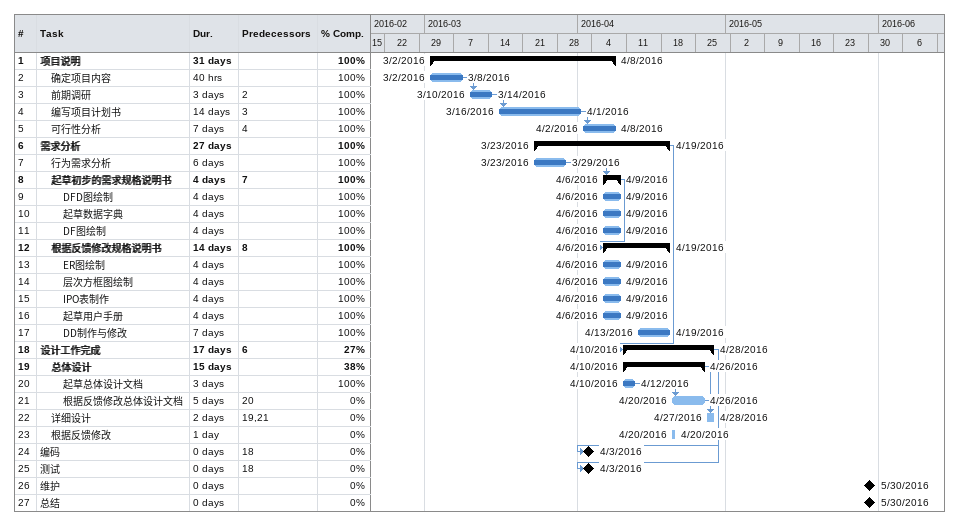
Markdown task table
| ID | Level | Task | Duration | Start | Finish | Predecessors | % complete |
|---|---|---|---|---|---|---|---|
| 1 | 1 | **项目说明** | 31d | 2016-03-02 | 2016-04-08 |  | 100 |
| 2 | 2 | 确定项目内容 | 40h | 2016-03-02 | 2016-03-08 |  | 100 |
| 3 | 2 | 前期调研 | 3d | 2016-03-10 | 2016-03-14 | 2 | 100 |
| 4 | 2 | 编写项目计划书 | 14d | 2016-03-16 | 2016-04-01 | 3 | 100 |
| 5 | 2 | 可行性分析 | 7d | 2016-04-02 | 2016-04-08 | 4 | 100 |
| 6 | 1 | **需求分析** | 27d | 2016-03-23 | 2016-04-19 |  | 100 |
| 7 | 2 | 行为需求分析 | 6d | 2016-03-23 | 2016-03-29 |  | 100 |
| 8 | 2 | **起草初步的需求规格说明书** | 4d | 2016-04-06 | 2016-04-09 | 7 | 100 |
| 9 | 3 | DFD图绘制 | 4d | 2016-04-06 | 2016-04-09 |  | 100 |
| 10 | 3 | 起草数据字典 | 4d | 2016-04-06 | 2016-04-09 |  | 100 |
| 11 | 3 | DF图绘制 | 4d | 2016-04-06 | 2016-04-09 |  | 100 |
| 12 | 2 | **根据反馈修改规格说明书** | 14d | 2016-04-06 | 2016-04-19 | 8 | 100 |
| 13 | 3 | ER图绘制 | 4d | 2016-04-06 | 2016-04-09 |  | 100 |
| 14 | 3 | 层次方框图绘制 | 4d | 2016-04-06 | 2016-04-09 |  | 100 |
| 15 | 3 | IPO表制作 | 4d | 2016-04-06 | 2016-04-09 |  | 100 |
| 16 | 3 | 起草用户手册 | 4d | 2016-04-06 | 2016-04-09 |  | 100 |
| 17 | 3 | DD制作与修改 | 7d | 2016-04-13 | 2016-04-19 |  | 100 |
| 18 | 1 | **设计工作完成** | 17d | 2016-04-10 | 2016-04-28 | 6 | 27 |
| 19 | 2 | **总体设计** | 15d | 2016-04-10 | 2016-04-26 |  | 38 |
| 20 | 3 | 起草总体设计文档 | 3d | 2016-04-10 | 2016-04-12 |  | 100 |
| 21 | 3 | 根据反馈修改总体设计文档 | 5d | 2016-04-20 | 2016-04-26 | 20 | 0 |
| 22 | 2 | 详细设计 | 2d | 2016-04-27 | 2016-04-28 | 19, 21 | 0 |
| 23 | 2 | 根据反馈修改 | 1d | 2016-04-20 | 2016-04-20 |  | 0 |
| 24 | 1 | 编码 | 0d | 2016-04-03 | 2016-04-03 | 18 | 0 |
| 25 | 1 | 测试 | 0d | 2016-04-03 | 2016-04-03 | 18 | 0 |
| 26 | 1 | 维护 | 0d | 2016-05-30 | 2016-05-30 |  | 0 |
| 27 | 1 | 总结 | 0d | 2016-05-30 | 2016-05-30 |  | 0 |
